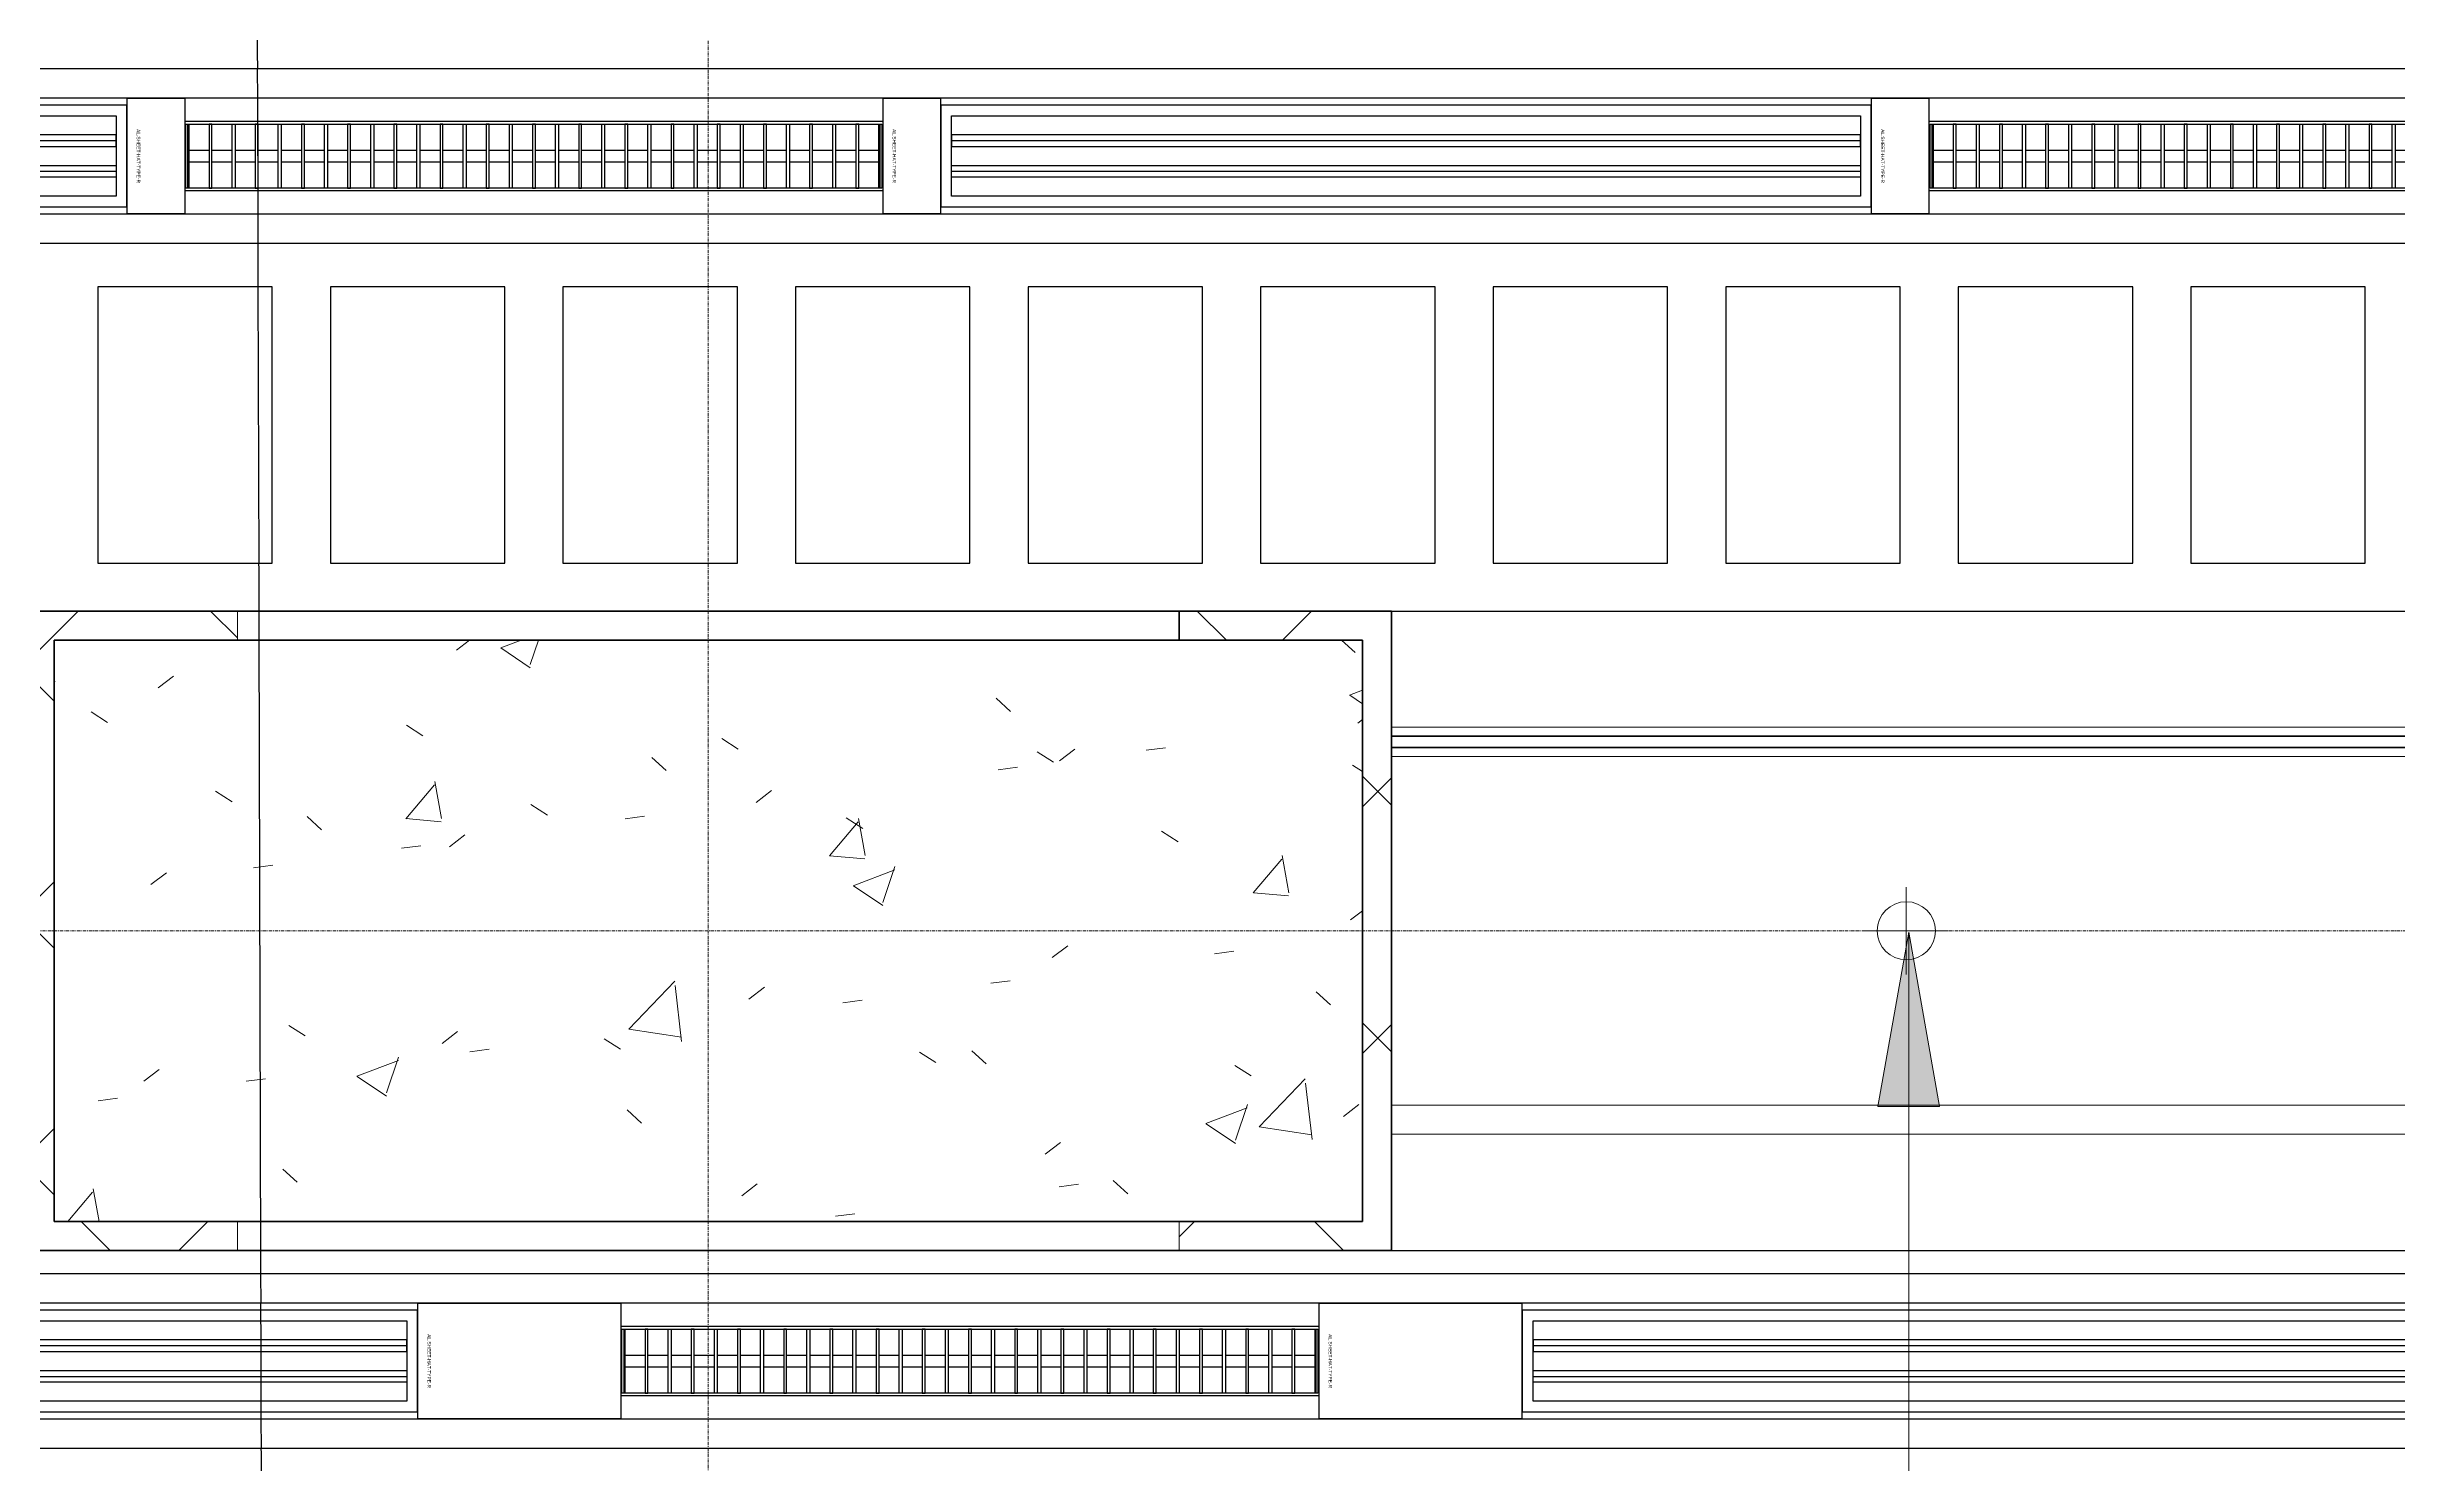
# Model space of a CAD drawing. Header units: millimetres. Extents: x -853228 to -744682, y -17776 to 32484.
# Drawn here: x -791420 to -787378, y 2662 to 5099 of the extents above; entities that cross this region are included whole.
import ezdxf
from ezdxf.enums import TextEntityAlignment as Align
from ezdxf.xclip import XClip

# ---------------------------------------------------------------- set-up
doc = ezdxf.new("R2010")
doc.units = ezdxf.units.MM
doc.header["$XCLIPFRAME"] = 0
doc.linetypes.add('DPA_Grid _ Level 100', pattern=[10, 5.5, -1.6, 1.3, -1.6])
for name, color, linetype in [('000 - WIPEOUT', 250, 'Continuous'), ('001 - ASCESSORIES', 251, 'Continuous'), ('008 - LIGHTING', 1, 'Continuous'), ('A04_TUBE SERIES', 2, 'Continuous'), ('A11_ALU.SOLID SHEET', 2, 'Continuous')]:
    doc.layers.add(name, color=color, linetype=linetype)
for name, color, linetype, lineweight in [('A-ANNO-NOTE', 3, 'Continuous', 25), ('A-COLS', 5, 'Continuous', 70), ('A-COLS-E', 1, 'Continuous', 35), ('A-DETL-GENF', 2, 'Continuous', 9), ('A-GLAZ-CURT', 2, 'Continuous', 9), ('A-WALL', 5, 'Continuous', 35), ('A-WALL-FNSH', 2, 'Continuous', 35), ('A-WALL-PATT', 1, 'Continuous', 9), ('E-LITE-EQPM', 2, 'Continuous', 9), ('G-ANNO-TEXT', 3, 'Continuous', 9), ('I-WALL-E', 2, 'Continuous', 35), ('S-GRID', 251, 'Continuous', 9), ('WALL-E', 2, 'Continuous', 9)]:
    doc.layers.add(name, color=color, linetype=linetype, lineweight=lineweight)
pattern_1 = [(45, (0, 0), (-212.13203, 212.13203), []), (135, (0, 0), (-212.13203, -212.13203), [])]

# ---------------------------------------------------------------- blocks, each defined once
blk = doc.blocks.new('*U393')
at = {"layer": 'S-GRID', "linetype": 'DPA_Grid _ Level 100'}
for p, q in [((11400, -21354.7), (11400, 16961.2)), ((22800, 0), (-50209.7, 0))]:
    blk.add_line(p, q, dxfattribs=at)
blk = doc.blocks.new('System Panel - DPA-AR_Metal Ceiling Rectangular Panel-13139266-4281-01 ENLARGED LOWER PLATFORM LEVEL - REFLECTED CEILING PLAN - SHEET 2')
at = {"layer": 'A-GLAZ-CURT'}
for p, q in [((-821182.4, 4129), (-823307.4, 4129)), ((-823307.4, 4129), (-821182.4, 4129)), ((-821182.4, 3929), (-821182.4, 4129)), ((-821182.4, 4129), (-821182.4, 3929)), ((-823307.3, 3929), (-821182.4, 3929)), ((-821182.4, 3929), (-823307.3, 3929))]:
    blk.add_line(p, q, dxfattribs=at)
blk = doc.blocks.new('System Panel - DPA-AR_Metal Ceiling Rectangular Panel-V17-4281-01 ENLARGED LOWER PLATFORM LEVEL - REFLECTED CEILING PLAN - SHEET 2')
at = {"layer": 'A-GLAZ-CURT'}
for p, q in [((-821182.4, 3229), (-823307.3, 3229)), ((-823307.3, 3229), (-821182.4, 3229)), ((-821182.4, 3029), (-821182.4, 3229)), ((-821182.4, 3229), (-821182.4, 3029)), ((-823307.4, 3029), (-821182.4, 3029)), ((-821182.4, 3029), (-823307.4, 3029))]:
    blk.add_line(p, q, dxfattribs=at)
blk = doc.blocks.new('System Panel - DPA-AR_Metal Ceiling Rectangular Panel-13139320-4281-01 ENLARGED LOWER PLATFORM LEVEL - REFLECTED CEILING PLAN - SHEET 2')
at = {"layer": 'A-GLAZ-CURT'}
for p, q in [((-821182.4, 3879), (-823307.3, 3879)), ((-823307.3, 3879), (-821182.4, 3879)), ((-821182.4, 3279), (-821182.4, 3879)), ((-821182.4, 3879), (-821182.4, 3279)), ((-823307.3, 3279), (-821182.4, 3279)), ((-821182.4, 3279), (-823307.3, 3279))]:
    blk.add_line(p, q, dxfattribs=at)
blk = doc.blocks.new('*U516')
at = {"layer": 'A-GLAZ-CURT'}
for name in ['System Panel - DPA-AR_Metal Ceiling Rectangular Panel-13139266-4281-01 ENLARGED LOWER PLATFORM LEVEL - REFLECTED CEILING PLAN - SHEET 2', 'System Panel - DPA-AR_Metal Ceiling Rectangular Panel-13139320-4281-01 ENLARGED LOWER PLATFORM LEVEL - REFLECTED CEILING PLAN - SHEET 2', 'System Panel - DPA-AR_Metal Ceiling Rectangular Panel-V17-4281-01 ENLARGED LOWER PLATFORM LEVEL - REFLECTED CEILING PLAN - SHEET 2']:
    blk.add_blockref(name, (835882.4, -3579), dxfattribs=at)
blk = doc.blocks.new('LGF_DL_SAA_LowPower_DL1a - LGF_DL_SAA_LowPower_DL1a-8832329-4180-01 LOWER PLATFORM LEVEL - REFLECTED CEILING PLAN')
at = {"layer": 'A-DETL-GENF'}
for p, q in [((0, 75), (0, -75)), ((72.5, 0), (-72.5, 0))]:
    blk.add_line(p, q, dxfattribs=at)
blk.add_circle((0, 0), 50, dxfattribs=at)
blk = doc.blocks.new('C-1-PP19-AR-4180-01-B_20250908-040939_EXDOWNLIGHT')
at = {"layer": 'E-LITE-EQPM', "extrusion": (0, 0, -1), "rotation": 180}
blk.add_blockref('LGF_DL_SAA_LowPower_DL1a - LGF_DL_SAA_LowPower_DL1a-8832329-4180-01 LOWER PLATFORM LEVEL - REFLECTED CEILING PLAN', (43539.5, 0), dxfattribs=at)
blk = doc.blocks.new('*U629')
at = {"layer": '001 - ASCESSORIES', "color": 0, "linetype": 'ByBlock'}
blk.add_lwpolyline([(800, 87.5), (-800, 87.5), (-800, -87.5), (800, -87.5)], close=True, dxfattribs=at)
at = {"layer": '001 - ASCESSORIES', "linetype": 'ByBlock'}
for points in [[(-781.5, 69), (781.5, 69), (781.5, -69), (-781.5, -69)], [(781.5, 36.3), (-781.5, 36.3), (-781.5, 16.3), (781.5, 16.3)], [(-781.5, -16.3), (781.5, -16.3), (781.5, -36.3), (-781.5, -36.3)]]:
    blk.add_lwpolyline(points, close=True, dxfattribs=at)
for points in [[(781.5, 26.3), (-781.5, 26.3)], [(-781.5, -26.3), (781.5, -26.3)]]:
    blk.add_lwpolyline(points, dxfattribs=at)
blk = doc.blocks.new('*U627')
at = {"color": 1}
blk.add_wipeout([(600, -60), (-600, -60), (-600, 60), (600, 60)], dxfattribs=at).dxf.layer = '000 - WIPEOUT'
at = {"layer": '001 - ASCESSORIES', "color": 0}
blk.add_lwpolyline([(600, -60), (-600, -60), (-600, 60), (600, 60)], close=True, dxfattribs=at)
at = {"layer": '001 - ASCESSORIES'}
for points in [[(-593.5, -55), (-598.5, -55), (-598.5, 55), (-593.5, 55)], [(595, -55), (-595, -55), (-595, 55), (595, 55)], [(-558.8, -55), (-553.8, -55), (-553.8, 55), (-558.8, 55)], [(-514, -55), (-519, -55), (-519, 55), (-514, 55)], [(-479.3, -55), (-474.3, -55), (-474.3, 55), (-479.3, 55)], [(-434.6, -55), (-439.6, -55), (-439.6, 55), (-434.6, 55)], [(-399.8, -55), (-394.8, -55), (-394.8, 55), (-399.8, 55)], [(-355.1, -55), (-360.1, -55), (-360.1, 55), (-355.1, 55)], [(-320.4, -55), (-315.4, -55), (-315.4, 55), (-320.4, 55)], [(-275.6, -55), (-280.6, -55), (-280.6, 55), (-275.6, 55)], [(-240.9, -55), (-235.9, -55), (-235.9, 55), (-240.9, 55)], [(-196.2, -55), (-201.2, -55), (-201.2, 55), (-196.2, 55)], [(-161.4, -55), (-156.4, -55), (-156.4, 55), (-161.4, 55)], [(-116.7, -55), (-121.7, -55), (-121.7, 55), (-116.7, 55)], [(-82, -55), (-77, -55), (-77, 55), (-82, 55)], [(-37.2, -55), (-42.2, -55), (-42.2, 55), (-37.2, 55)], [(-2.5, -55), (2.5, -55), (2.5, 55), (-2.5, 55)], [(42.2, -55), (37.2, -55), (37.2, 55), (42.2, 55)], [(77, -55), (82, -55), (82, 55), (77, 55)], [(121.7, -55), (116.7, -55), (116.7, 55), (121.7, 55)], [(156.4, -55), (161.4, -55), (161.4, 55), (156.4, 55)], [(201.2, -55), (196.2, -55), (196.2, 55), (201.2, 55)], [(235.9, -55), (240.9, -55), (240.9, 55), (235.9, 55)], [(280.6, -55), (275.6, -55), (275.6, 55), (280.6, 55)], [(315.4, -55), (320.4, -55), (320.4, 55), (315.4, 55)], [(360.1, -55), (355.1, -55), (355.1, 55), (360.1, 55)], [(394.8, -55), (399.8, -55), (399.8, 55), (394.8, 55)], [(439.6, -55), (434.6, -55), (434.6, 55), (439.6, 55)], [(474.3, -55), (479.3, -55), (479.3, 55), (474.3, 55)], [(519, -55), (514, -55), (514, 55), (519, 55)], [(553.8, -55), (558.8, -55), (558.8, 55), (553.8, 55)], [(598.5, -55), (593.5, -55), (593.5, 55), (598.5, 55)]]:
    blk.add_lwpolyline(points, close=True, dxfattribs=at)
for points in [[(-593.5, 10), (-558.8, 10)], [(-553.8, 10), (-519, 10)], [(-514, 10), (-479.3, 10)], [(-474.3, 10), (-439.6, 10)], [(-434.6, 10), (-399.8, 10)], [(-394.8, 10), (-360.1, 10)], [(-355.1, 10), (-320.4, 10)], [(-315.4, 10), (-280.6, 10)], [(-275.6, 10), (-240.9, 10)], [(-235.9, 10), (-201.2, 10)], [(-196.2, 10), (-161.4, 10)], [(-156.4, 10), (-121.7, 10)], [(-116.7, 10), (-82, 10)], [(-77, 10), (-42.2, 10)], [(-37.2, 10), (-2.5, 10)], [(2.5, 10), (37.2, 10)], [(42.2, 10), (77, 10)], [(82, 10), (116.7, 10)], [(121.7, 10), (156.4, 10)], [(161.4, 10), (196.2, 10)], [(201.2, 10), (235.9, 10)], [(240.9, 10), (275.6, 10)], [(280.6, 10), (315.4, 10)], [(320.4, 10), (355.1, 10)], [(360.1, 10), (394.8, 10)], [(399.8, 10), (434.6, 10)], [(439.6, 10), (474.3, 10)], [(479.3, 10), (514, 10)], [(519, 10), (553.8, 10)], [(558.8, 10), (593.5, 10)], [(-593.5, -10), (-558.8, -10)], [(-553.8, -10), (-519, -10)], [(-514, -10), (-479.3, -10)], [(-474.3, -10), (-439.6, -10)], [(-434.6, -10), (-399.8, -10)], [(-394.8, -10), (-360.1, -10)], [(-355.1, -10), (-320.4, -10)], [(-315.4, -10), (-280.6, -10)], [(-275.6, -10), (-240.9, -10)], [(-235.9, -10), (-201.2, -10)], [(-196.2, -10), (-161.4, -10)], [(-156.4, -10), (-121.7, -10)], [(-116.7, -10), (-82, -10)], [(-77, -10), (-42.2, -10)], [(-37.2, -10), (-2.5, -10)], [(2.5, -10), (37.2, -10)], [(42.2, -10), (77, -10)], [(82, -10), (116.7, -10)], [(121.7, -10), (156.4, -10)], [(161.4, -10), (196.2, -10)], [(201.2, -10), (235.9, -10)], [(240.9, -10), (275.6, -10)], [(280.6, -10), (315.4, -10)], [(320.4, -10), (355.1, -10)], [(360.1, -10), (394.8, -10)], [(399.8, -10), (434.6, -10)], [(439.6, -10), (474.3, -10)], [(479.3, -10), (514, -10)], [(519, -10), (553.8, -10)], [(558.8, -10), (593.5, -10)]]:
    blk.add_lwpolyline(points, dxfattribs=at)
blk = doc.blocks.new('*U639')
blk.add_attdef('EXTR.OVL-LENGTH_', (-25, -59.1), '', height=5)
blk.add_wipeout([(-25, 0), (25, 0), (25, 9187.5), (-25, 9187.5)]).dxf.layer = '000 - WIPEOUT'
at = {"layer": 'A04_TUBE SERIES', "color": 0}
blk.add_lwpolyline([(-25, 0), (25, 0), (25, 9187.5), (-25, 9187.5)], close=True, dxfattribs=at)
blk = doc.blocks.new('*U640')
blk.add_attdef('EXTR.OVL-LENGTH_', (-25, -59.1), '', height=5)
blk.add_wipeout([(-25, 0), (25, 0), (25, 9187.5), (-25, 9187.5)]).dxf.layer = '000 - WIPEOUT'
at = {"layer": 'A04_TUBE SERIES', "color": 0}
blk.add_lwpolyline([(-25, 0), (25, 0), (25, 9187.5), (-25, 9187.5)], close=True, dxfattribs=at)
blk = doc.blocks.new('*U880')
at = {"layer": 'A11_ALU.SOLID SHEET', "color": 0}
blk.add_lwpolyline([(350, -98.8), (350, 98.8), (0, 98.8), (0, -98.8)], close=True, dxfattribs=at)
at = {"layer": 'Defpoints', "color": 250}
blk.add_point((0, 0), dxfattribs=at)
blk.add_text('AL.SHEET-HAT-TYPE-R', height=6, rotation=270, dxfattribs=at).set_placement((15, 0), align=Align.BOTTOM_CENTER)
blk = doc.blocks.new('*U882')
blk.add_attdef('EXTR.OVL-LENGTH_', (-25, -59.1), '', height=5)
blk.add_wipeout([(-25, 0), (25, 0), (25, 67400), (-25, 67400)]).dxf.layer = '000 - WIPEOUT'
at = {"layer": 'A04_TUBE SERIES', "color": 0}
blk.add_lwpolyline([(-25, 0), (25, 0), (25, 67400), (-25, 67400)], close=True, dxfattribs=at)
blk = doc.blocks.new('*U883')
blk.add_attdef('EXTR.OVL-LENGTH_', (-25, -59.1), '', height=5)
blk.add_wipeout([(-25, 0), (25, 0), (25, 67400), (-25, 67400)]).dxf.layer = '000 - WIPEOUT'
at = {"layer": 'A04_TUBE SERIES', "color": 0}
blk.add_lwpolyline([(-25, 0), (25, 0), (25, 67400), (-25, 67400)], close=True, dxfattribs=at)
blk = doc.blocks.new('*U906')
at = {"color": 3}
for points in [[(-237.5, 2350), (237.5, 2350), (237.5, 2050), (-237.5, 2050)], [(-237.5, 1950), (237.5, 1950), (237.5, 1650), (-237.5, 1650)], [(-237.5, 1550), (237.5, 1550), (237.5, 1250), (-237.5, 1250)], [(-237.5, 1150), (237.5, 1150), (237.5, 850), (-237.5, 850)], [(-237.5, 750), (237.5, 750), (237.5, 450), (-237.5, 450)], [(-237.5, 350), (237.5, 350), (237.5, 50), (-237.5, 50)], [(-237.5, -50), (237.5, -50), (237.5, -350), (-237.5, -350)], [(-237.5, -450), (237.5, -450), (237.5, -750), (-237.5, -750)], [(-237.5, -850), (237.5, -850), (237.5, -1150), (-237.5, -1150)], [(-237.5, -1250), (237.5, -1250), (237.5, -1550), (-237.5, -1550)]]:
    blk.add_wipeout(points, dxfattribs=at).dxf.layer = '000 - WIPEOUT'
at = {"layer": 'A11_ALU.SOLID SHEET', "color": 0, "linetype": 'ByBlock'}
for points in [[(-237.5, 2050), (237.5, 2050), (237.5, 2350), (-237.5, 2350)], [(-237.5, 1650), (237.5, 1650), (237.5, 1950), (-237.5, 1950)], [(-237.5, 1250), (237.5, 1250), (237.5, 1550), (-237.5, 1550)], [(-237.5, 850), (237.5, 850), (237.5, 1150), (-237.5, 1150)], [(-237.5, 450), (237.5, 450), (237.5, 750), (-237.5, 750)], [(-237.5, 50), (237.5, 50), (237.5, 350), (-237.5, 350)], [(-237.5, -350), (237.5, -350), (237.5, -50), (-237.5, -50)], [(-237.5, -750), (237.5, -750), (237.5, -450), (-237.5, -450)], [(-237.5, -1150), (237.5, -1150), (237.5, -850), (-237.5, -850)], [(-237.5, -1550), (237.5, -1550), (237.5, -1250), (-237.5, -1250)]]:
    blk.add_lwpolyline(points, close=True, dxfattribs=at)
blk = doc.blocks.new('*U894')
at = {"layer": 'A11_ALU.SOLID SHEET', "color": 0}
blk.add_lwpolyline([(100, -98.8), (100, 98.8), (0, 98.8), (0, -98.8)], close=True, dxfattribs=at)
at = {"layer": 'Defpoints', "color": 250}
blk.add_point((0, 0), dxfattribs=at)
blk.add_text('AL.SHEET-HAT-TYPE-R', height=6, rotation=270, dxfattribs=at).set_placement((15, 0), align=Align.BOTTOM_CENTER)
blk = doc.blocks.new('*U986')
blk.add_lwpolyline([(-38349, 4315), (-38349, 2757.5), (-41450, 2757.5), (-41450, 4315), (-49246.8, 4315), (-49246.8, 550), (-30509.1, 550), (-30509.1, 4315), (-38349, 4315)])
blk.add_lwpolyline([(-107450, -550), (27650, -550), (27650, -3480), (-107450, -3480)], close=True)
at = {"layer": '008 - LIGHTING'}
for p in [(-47400, 1332.5), (-44400, 1332.5), (-46900, -740), (-46900, -740), (-46900, -740), (-43400, -740), (-43400, -740), (-43400, -740)]:
    blk.add_blockref('*U629', p, dxfattribs=at)
at = {"layer": 'A11_ALU.SOLID SHEET', "color": 1}
for name, p in [('*U894', (-46600, 1332.5)), ('*U894', (-45300, 1332.5)), ('*U894', (-43600, 1332.5)), ('*U880', (-46100, -740)), ('*U880', (-44550, -740))]:
    blk.add_blockref(name, p, dxfattribs=at)
at = {"layer": '008 - LIGHTING'}
for p in [(-45900, 1332.5), (-42900, 1332.5), (-45150, -740)]:
    blk.add_blockref('*U627', p, dxfattribs=at)
at = {"layer": 'A04_TUBE SERIES', "linetype": 'ByBlock', "rotation": 270}
for name, p in [('*U639', (-49147, 1457.5)), ('*U640', (-49147, 1207.5)), ('*U883', (-107350, -615)), ('*U882', (-107350, -865))]:
    blk.add_blockref(name, p, dxfattribs=at)
at = {"layer": 'A11_ALU.SOLID SHEET', "linetype": 'ByBlock', "rotation": 90}
blk.add_blockref('*U906', (-44300, 870), dxfattribs=at)
at = {"layer": '008 - LIGHTING'}
blk.add_blockref('*U627', (-45150, -740), dxfattribs=at)
blk.add_blockref('*U627', (-45150, -740), dxfattribs=at)

msp = doc.modelspace()

# ---------------------------------------------------------------- block references
ref = msp.add_blockref('*U986', (-744682.4, 3579))
XClip(ref).set_block_clipping_path([(-104690.1238047113, -9620.0077451946), (-34092.6543255158, 14393.0014498748)])

# ---------------------------------------------------------------- next in the draw order: hatches: boundary and pattern name
at = {"layer": 'A-COLS-E', "lineweight": 9}
h = msp.add_hatch(dxfattribs=at)
h.set_pattern_fill('FP_1', color=256, style=0, pattern_type=2)
h.set_pattern_definition([(50, (0, 0), (728.7365, -63.7558), [76.2, -838.2]), (355, (0, 0), (-140.9716, 764.2276), [60.96, -670.56]), (100.451, (60.7, -5.3), (587.77, 700.46675), [64.76, -712.36]), (46.184, (0, 203.2), (1084.3162, -168.171), [114.3, -1257.3]), (96.636, (90.4, 189.2), (949.6099, 989.7098), [97.14, -1068.54]), (351.184, (0, 203.2), (949.6206, 989.7012), [91.44, -1005.84]), (21, (101.6, 152.4), (606.45787, -409.06057), [76.2, -838.2]), (326, (101.6, 152.4), (247.20834, 736.7529), [60.96, -670.56]), (71.451, (152.14, 118.3), (853.66825, 327.6855), [64.76, -712.36]), (37.5, (0, 0), (12.35469, 338.22012), [33.528, -628.904, 33.528, -647.192, -673.1]), (37.5, (0, 0), (12.35469, 338.22012), [-1343.152, 33.528, -639.572]), (7.5, (0, 0), (267.27887, 400.72213), [33.528, -354.584, 33.528, -613.664, -256.54]), (7.5, (0, 0), (267.27887, 400.72213), [-1035.304, 33.528, -223.012]), (327.5, (-226.57, 0), (542.36333, -22.91534), [33.528, -220.472, 33.528, -758.952, -1051.56]), (327.5, (-226.57, 0), (542.36333, -22.91534), [-1046.48, 33.528, -1018.032]), (317.5, (-328.17, 0), (592.51696, 101.7071), [33.528, -296.672, 33.528, -492.76, -746.76]), (317.5, (-328.17, 0), (592.51696, 101.7071), [-856.488, 33.528, -713.232])])
h.paths.add_polyline_path([(-789157.4, 3079), (-789157.4, 4079), (-791407.4, 4079), (-791407.4, 3079)])
at = {"layer": 'A-WALL-PATT', "lineweight": 9}
h = msp.add_hatch(dxfattribs=at)
h.set_pattern_fill('FP_3', color=256, style=0, pattern_type=2)
h.set_pattern_definition(pattern_1)
h.paths.add_polyline_path([(-791457.4, 3029), (-791407.4, 3029), (-791407.4, 4129), (-791457.4, 4129), (-791457.4, 3752.5)])
h = msp.add_hatch(dxfattribs=at)
h.set_pattern_fill('FP_3', color=256, style=0, pattern_type=2)
h.set_pattern_definition(pattern_1)
h.paths.add_polyline_path([(-789472.3, 4079), (-789157.3, 4079), (-789157.3, 4129), (-789472.3, 4129)])
h.paths.add_polyline_path([(-791407.4, 4079), (-791092.3, 4079), (-791092.3, 4129), (-791407.4, 4129)])
h = msp.add_hatch(dxfattribs=at)
h.set_pattern_fill('FP_3', color=256, style=0, pattern_type=2)
h.set_pattern_definition(pattern_1)
h.paths.add_polyline_path([(-789157.3, 3079), (-789107.3, 3079), (-789107.3, 4129), (-789157.3, 4129), (-789157.3, 3752.5)])
h = msp.add_hatch(dxfattribs=at)
h.set_pattern_fill('FP_3', color=256, style=0, pattern_type=2)
h.set_pattern_definition(pattern_1)
h.paths.add_polyline_path([(-789107.3, 3029), (-789107.3, 3079), (-789472.3, 3079), (-789472.3, 3029)])
h.paths.add_polyline_path([(-791407.4, 3029), (-791092.3, 3029), (-791092.3, 3079), (-791407.4, 3079)])
at = {"layer": 'G-ANNO-TEXT'}
msp.add_hatch(color=7, dxfattribs=at).paths.add_polyline_path([(-788217.7, 3576.7), (-788270.6, 3276.7), (-788164.8, 3276.7)])

# ---------------------------------------------------------------- next in the draw order: linework, layer by layer
msp.add_spline([(-835882.4, 3579), (-801682.4, 12088.5), (-758836, 27096.5), (-744682.4, 3579)], degree=3)
at = {"layer": 'A-ANNO-NOTE'}
msp.add_line((-791062, 6492.6), (-791036.8, -2782.5), dxfattribs=at)
at = {"layer": 'A-COLS'}
for p, q in [((-791407.4, 3079), (-791407.4, 4079)), ((-791407.4, 4079), (-789157.4, 4079)), ((-789157.4, 4079), (-789157.4, 3079)), ((-789157.4, 3079), (-791407.4, 3079))]:
    msp.add_line(p, q, dxfattribs=at)
at = {"layer": 'A-WALL', "lineweight": 9}
for p, q in [((-791092.3, 4129), (-791092.3, 4079)), ((-791092.3, 4079), (-791092.3, 4129)), ((-791092.3, 3079), (-791092.3, 3029)), ((-791092.3, 3029), (-791092.3, 3079)), ((-789472.3, 3029), (-789472.3, 3079)), ((-789472.3, 3079), (-789472.3, 3029))]:
    msp.add_line(p, q, dxfattribs=at)
at = {"layer": 'A-WALL-FNSH', "color": 250}
for p, q in [((-791457.4, 4129), (-791407.4, 4129)), ((-791407.4, 4129), (-791092.3, 4129)), ((-791092.3, 4129), (-789472.3, 4129)), ((-789472.3, 4129), (-789157.3, 4129)), ((-789472.3, 4079), (-789472.3, 4129)), ((-789472.3, 4129), (-789472.3, 4079)), ((-789157.3, 4129), (-789107.3, 4129)), ((-789107.3, 4129), (-789107.3, 3079)), ((-791407.4, 4079), (-791407.4, 3079)), ((-791092.3, 4079), (-791407.4, 4079)), ((-789472.3, 4079), (-791092.3, 4079)), ((-789157.3, 4079), (-789472.3, 4079)), ((-789157.3, 3079), (-789157.3, 4079)), ((-791407.4, 3079), (-791092.3, 3079)), ((-791092.3, 3079), (-789472.3, 3079)), ((-789472.3, 3079), (-789157.3, 3079)), ((-789107.3, 3079), (-789107.3, 3029)), ((-791407.4, 3029), (-791457.4, 3029)), ((-791092.3, 3029), (-791407.4, 3029)), ((-789472.3, 3029), (-791092.3, 3029)), ((-789107.3, 3029), (-789472.3, 3029))]:
    msp.add_line(p, q, dxfattribs=at)
at = {"layer": 'G-ANNO-TEXT', "color": 10}
for p, q in [((-788217.7, 3576.7), (-788270.6, 3276.7)), ((-788164.8, 3276.7), (-788217.7, 3576.7)), ((-788217.7, 3576.7), (-788217.7, -2897.8)), ((-788270.6, 3276.7), (-788164.8, 3276.7))]:
    msp.add_line(p, q, dxfattribs=at)
at = {"layer": 'I-WALL-E'}
for p, q in [((-789107.3, 3914), (-784592.4, 3914)), ((-784592.4, 3914), (-789107.3, 3914)), ((-789107.3, 3894), (-789107.3, 3914)), ((-789107.3, 3894), (-784592.4, 3894)), ((-784592.4, 3894), (-789107.3, 3894))]:
    msp.add_line(p, q, dxfattribs=at)
at = {"layer": 'WALL-E'}
for p, q in [((-789472.3, 4129), (-791092.3, 4129)), ((-789472.3, 4079), (-789472.3, 4129)), ((-791092.3, 4079), (-789472.3, 4079)), ((-789472.3, 3079), (-791092.3, 3079)), ((-791092.3, 3029), (-789472.3, 3029))]:
    msp.add_line(p, q, dxfattribs=at)

# ---------------------------------------------------------------- next in the draw order: block references
for name in ['*U393', '*U516']:
    msp.add_blockref(name, (-801682.4, 3579))
ref = msp.add_blockref('C-1-PP19-AR-4180-01-B_20250908-040939_EXDOWNLIGHT', (-744682.4, 3579))
XClip(ref).set_block_clipping_path([(-104690.1238047113, -9620.0077451946), (-34092.6543255158, 14393.0014498748)])

doc.saveas('drawing.dxf')
